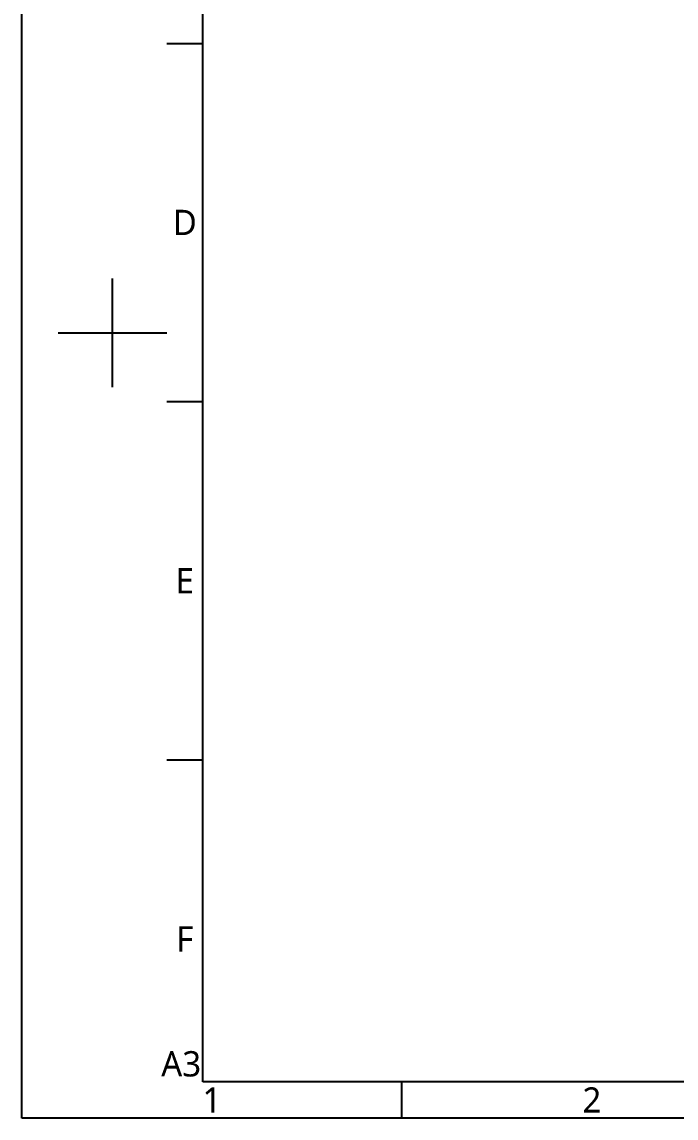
# Model space of a CAD drawing. Header units: millimetres. Extents: x 5828 to 7155, y 123 to 421.
# Drawn here: x 6735 to 6825.4, y 123.6 to 275.1 of the extents above; entities that cross this region are included whole.
import ezdxf
from ezdxf.enums import TextEntityAlignment as Align

# ---------------------------------------------------------------- set-up
doc = ezdxf.new("R2010")
doc.units = ezdxf.units.MM
doc.layers.add('多重引线', color=7, linetype='Continuous')
doc.layers.add('模板', color=7, linetype='Continuous')
doc.styles.add('微软雅黑', font='msyh.ttc', dxfattribs={"height": 2})

# ---------------------------------------------------------------- blocks, each defined once
blk = doc.blocks.new('图纸页')
at = {"layer": '模板', "color": 2}
for p, q in [((6303.66, 272.12), (6308.66, 272.12)), ((6296.16, 224.62), (6296.16, 239.62)), ((6288.66, 232.12), (6303.66, 232.12)), ((6303.66, 222.62), (6308.66, 222.62)), ((6303.66, 173.12), (6308.66, 173.12)), ((6336.16, 123.62), (6336.16, 128.62))]:
    blk.add_line(p, q, dxfattribs=at)
for points in [[(6283.66, 123.62), (6283.66, 420.62), (6703.66, 420.62), (6703.66, 123.62)], [(6308.66, 128.62), (6308.66, 415.62), (6698.66, 415.62), (6698.66, 128.62)]]:
    blk.add_lwpolyline(points, close=True, dxfattribs=at)
at = {"layer": '模板', "color": 2, "style": '微软雅黑'}
for s, p in [('D', (6306.16, 247.37)), ('E', (6306.16, 197.87)), ('F', (6306.16, 148.37)), ('A3', (6305.66, 131.12)), ('1', (6309.91, 126.12)), ('2', (6362.41, 126.12))]:
    blk.add_text(s, height=3.5, dxfattribs=at).set_placement(p, align=Align.MIDDLE_CENTER)
for tag, height, p in [('编号', 4, (6669.32, 150.51)), ('当前页', 1.67, (6668.11, 141.19)), ('总页数', 1.67, (6673.32, 141.19)), ('比例', 1.67, (6628.66, 133.62))]:
    blk.add_attdef(tag, text='', height=height, dxfattribs=at).set_placement(p, align=Align.MIDDLE)

msp = doc.modelspace()

# ---------------------------------------------------------------- block references
at = {"layer": '多重引线'}
msp.add_blockref('图纸页', (451.3773, 0), dxfattribs=at)

doc.saveas('drawing.dxf')
